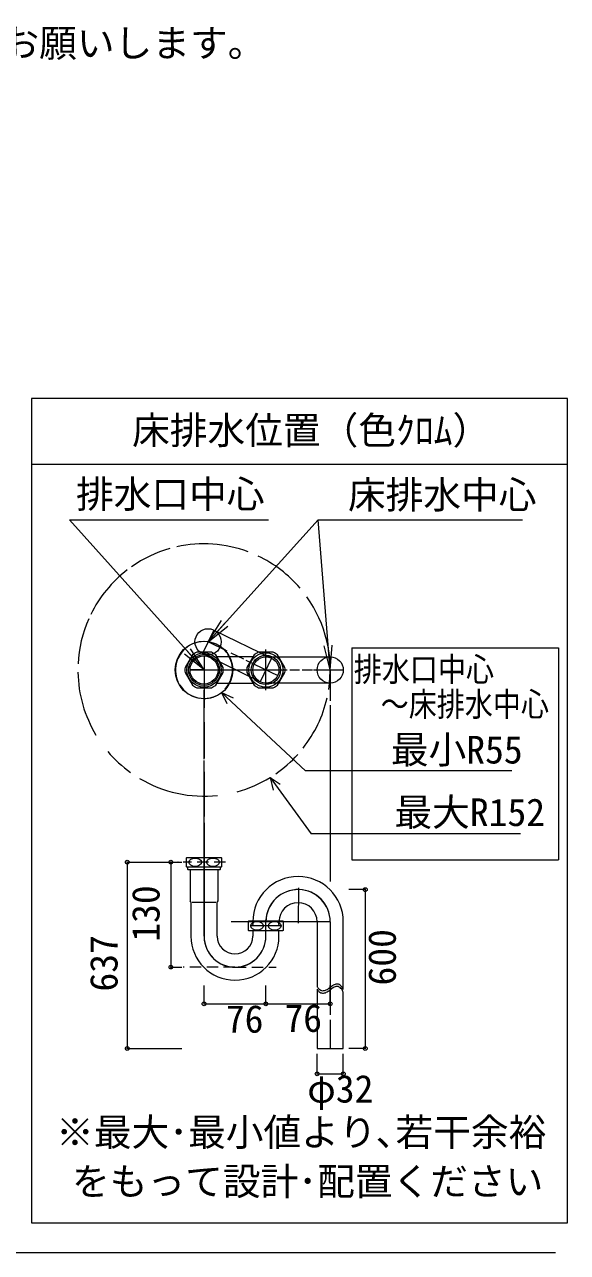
# Model space of a CAD drawing. Units: millimetres, scale not verified. Extents: x -1203 to 1210, y -824 to 811.
# Drawn here: x 864 to 1210, y -824 to -43 of the extents above; entities that cross this region are included whole.
import ezdxf
from ezdxf.enums import TextEntityAlignment as Align

# ---------------------------------------------------------------- set-up
doc = ezdxf.new("R2010")
doc.units = ezdxf.units.MM
doc.header["$LTSCALE"] = 6
doc.header["$PDMODE"] = 32
doc.header["$PDSIZE"] = 2.4
doc.linetypes.add('DASHED1', pattern=[1.8, 1.2, -0.6])
doc.layers.add('F-0', color=7, linetype='Continuous', lineweight=15)
doc.styles.add('ＭＳ ゴシック', font='')
doc.styles.get('ＭＳ ゴシック').set_extended_font_data('MS Gothic')

msp = doc.modelspace()

# ---------------------------------------------------------------- linework, layer by layer
at = {"layer": 'F-0', "lineweight": 18}
for p, q in [((868.896, -280.638), (868.896, -805.638)), ((1210.146, -280.638), (868.896, -280.638)), ((1210.146, -805.638), (1210.146, -280.638)), ((868.896, -805.638), (1210.146, -805.638))]:
    msp.add_line(p, q, dxfattribs=at)
at = {"layer": 'F-0'}
for p, q in [((868.896, -322.638), (1210.146, -322.638)), ((893.079, -357.945), (1019.753, -357.945)), ((978.762, -453.598), (893.079, -357.945)), ((981.338, -435.635), (1051.367, -357.945)), ((1051.367, -357.945), (1181.505, -357.945)), ((1051.367, -357.945), (1085.482, -357.945)), ((1059.087, -453.598), (1051.367, -357.945)), ((981.338, -435.635), (989.933, -422.179)), ((985, -428.134), (977.676, -443.136)), ((981.338, -435.635), (991.883, -423.936)), ((981.338, -435.635), (993.833, -425.694)), ((985, -428.134), (1021.799, -446.097)), ((993.58, -441.611), (981.338, -435.635)), ((1059.087, -453.598), (1060.437, -437.688)), ((978.762, -453.598), (966.298, -443.618)), ((971.31, -443.931), (966.664, -451.978)), ((978.762, -453.598), (968.254, -441.867)), ((978.762, -453.598), (970.209, -440.115)), ((983.408, -442.311), (974.117, -442.311)), ((978.762, -444.673), (978.762, -466.516)), ((978.762, -444.677), (978.762, -462.523)), ((990.861, -451.978), (986.215, -443.931)), ((1009.923, -445.251), (986.977, -445.251)), ((1004.199, -446.794), (996.126, -442.854)), ((1010.685, -443.931), (1006.039, -451.978)), ((1022.783, -442.311), (1013.492, -442.311)), ((1018.137, -466.516), (1018.137, -440.45)), ((1018.137, -463.967), (1018.137, -443.23)), ((1018.137, -445.251), (1059.087, -445.251)), ((1030.236, -451.978), (1025.59, -443.931)), ((1059.087, -453.598), (1055.204, -438.111)), ((1059.087, -453.598), (1057.82, -437.899)), ((1059.087, -461.946), (1059.087, -445.251)), ((1072.819, -439.468), (1072.819, -574.546)), ((1072.819, -439.468), (1204.428, -439.468)), ((1204.428, -439.468), (1204.428, -574.546)), ((1025.862, -457.369), (1005.64, -447.498)), ((1021.799, -446.097), (1014.476, -461.1)), ((966.664, -455.219), (971.31, -463.266)), ((978.762, -453.598), (969.688, -453.598)), ((969.837, -453.598), (998.45, -453.598)), ((978.762, -453.598), (1031.513, -453.598)), ((986.215, -463.266), (990.861, -455.219)), ((998.45, -453.598), (1031.591, -453.598)), ((1006.039, -455.219), (1010.685, -463.266)), ((1025.59, -463.266), (1030.236, -455.219)), ((1033.45, -453.598), (1039.468, -453.598)), ((1041.198, -453.598), (1047.839, -453.598)), ((1048.531, -453.598), (1067.435, -453.598)), ((1048.531, -453.598), (1067.435, -453.598)), ((1059.087, -453.598), (1059.087, -473.206)), ((974.117, -464.886), (983.408, -464.886)), ((978.762, -462.523), (978.762, -477.624)), ((978.762, -510.414), (978.762, -466.516)), ((986.977, -461.946), (1009.923, -461.946)), ((989.917, -467.903), (993.262, -474.869)), ((989.917, -467.903), (997.386, -471.321)), ((989.917, -467.903), (1043.293, -517.823)), ((1013.492, -464.886), (1022.783, -464.886)), ((1059.087, -461.946), (1018.137, -461.946)), ((1059.087, -476.056), (1059.087, -496.574)), ((1059.087, -477.423), (1059.087, -497.979)), ((978.762, -486.732), (978.762, -509.685)), ((1059.087, -497.452), (1059.087, -536.633)), ((1059.087, -501.142), (1059.087, -537.336)), ((978.762, -518.429), (978.762, -546.847)), ((1020.844, -522.018), (1022.798, -530.208)), ((1020.844, -522.018), (1027.19, -526.343)), ((1020.844, -522.018), (1046.911, -557.938)), ((1048.718, -517.823), (1043.293, -517.823)), ((1174.76, -517.823), (1048.718, -517.823)), ((1059.087, -537.16), (1059.087, -546.297)), ((1059.087, -541.728), (1059.087, -567.907)), ((978.762, -550.854), (978.762, -623.738)), ((1059.087, -551.378), (1059.087, -586.624)), ((1180.256, -557.938), (1046.911, -557.938)), ((967.475, -573.343), (967.475, -578.767)), ((967.858, -572.905), (989.667, -572.905)), ((990.05, -578.767), (990.05, -573.343)), ((1059.087, -574.584), (1059.087, -588.176)), ((1072.819, -574.546), (1204.428, -574.546)), ((989.656, -579.205), (967.858, -579.205)), ((967.858, -579.205), (967.869, -579.205)), ((967.858, -579.205), (967.869, -579.205)), ((968.262, -579.205), (968.262, -580.448)), ((969.837, -580.868), (969.837, -589.422)), ((988.842, -580.868), (978.762, -580.868)), ((987.687, -589.422), (987.687, -580.868)), ((989.262, -580.448), (988.842, -580.868)), ((989.262, -580.448), (989.262, -579.205)), ((989.656, -579.205), (989.667, -579.205)), ((969.837, -589.422), (969.837, -600.152)), ((978.762, -623.095), (978.762, -592.099)), ((987.687, -600.152), (987.687, -589.422)), ((1038.892, -592.284), (1038.603, -614.806)), ((970.345, -601.256), (969.95, -600.572)), ((970.415, -601.518), (970.415, -610.32)), ((971.302, -601.378), (978.762, -601.378)), ((978.762, -601.378), (986.222, -601.378)), ((987.11, -623.095), (987.11, -601.518)), ((987.575, -600.572), (987.18, -601.256)), ((970.415, -610.32), (970.415, -623.095)), ((1059.098, -613.908), (995.938, -613.908)), ((1006.85, -613.821), (1006.85, -619.245)), ((1007.233, -613.383), (1029.042, -613.383)), ((1008.819, -616.533), (1008.819, -616.218)), ((1008.819, -616.218), (1018.137, -616.218)), ((1009.265, -616.533), (1008.819, -616.533)), ((1027.456, -616.533), (1009.265, -616.533)), ((1009.79, -613.908), (1009.79, -615.693)), ((1018.137, -623.053), (1018.137, -613.908)), ((1018.137, -616.218), (1027.456, -616.218)), ((1018.148, -623.095), (1018.148, -612.98)), ((1026.485, -615.693), (1026.485, -613.908)), ((1027.456, -616.533), (1027.456, -616.218)), ((1029.425, -619.245), (1029.425, -613.821)), ((1050.74, -613.908), (1050.74, -655.275)), ((1059.087, -613.908), (1059.087, -642.613)), ((1059.087, -613.908), (1059.087, -637.049)), ((1067.435, -657.104), (1067.435, -613.908)), ((1029.031, -619.683), (1007.233, -619.683)), ((1007.233, -619.683), (1007.244, -619.683)), ((1009.79, -619.914), (1009.79, -623.095)), ((1026.485, -623.095), (1026.485, -619.914)), ((1059.087, -642.174), (1059.087, -673.214)), ((1050.74, -656.85), (1050.74, -677.487)), ((1050.74, -677.487), (1050.74, -694.65)), ((1059.087, -676.435), (1059.087, -694.65)), ((-1202.503, -824.477), (1202.441, -824.477))]:
    msp.add_line(p, q, dxfattribs=at)
at = {"layer": 'F-0', "color": 4, "lineweight": 9}
for p, q in [((929.888, -575.953), (929.888, -694.65)), ((929.888, -575.953), (964.554, -575.953)), ((957.673, -575.953), (957.673, -642.783)), ((957.673, -575.953), (964.554, -575.953)), ((1081.42, -593.446), (1071.025, -593.446)), ((1081.42, -593.446), (1081.42, -694.65)), ((957.673, -642.783), (964.554, -642.783)), ((978.762, -666.168), (978.762, -654.396)), ((1018.148, -666.168), (1018.148, -654.396)), ((1059.087, -666.168), (1059.087, -654.396)), ((978.762, -666.168), (1018.148, -666.168)), ((1018.148, -666.168), (1059.087, -666.168)), ((929.888, -694.65), (964.554, -694.65)), ((1081.42, -694.65), (1071.025, -694.65)), ((1050.74, -710.804), (1050.74, -698.053)), ((1067.435, -710.804), (1067.435, -698.053)), ((1050.74, -710.804), (1067.435, -710.804))]:
    msp.add_line(p, q, dxfattribs=at)
at = {"layer": 'F-0', "color": 4, "linetype": 'DASHED1', "lineweight": 9}
for p, q in [((962.24, -575.953), (962.163, -575.953)), ((992.333, -575.953), (965.41, -575.953)), ((998.45, -642.783), (965.414, -642.783)), ((998.45, -642.783), (1024.649, -642.783))]:
    msp.add_line(p, q, dxfattribs=at)
at = {"layer": 'F-0'}
for points in [[(1021.799, -446.097), (1014.476, -461.1), (977.676, -443.136)], [(978.762, -591.953), (978.762, -548.668), (978.762, -511.142)], [(978.762, -580.868), (968.682, -580.868), (968.262, -580.448)], [(1050.74, -694.65), (1067.435, -694.65), (1067.435, -658.679)]]:
    msp.add_lwpolyline(points, dxfattribs=at)
for centre, radius in [((981.338, -435.635), 8.348), ((978.762, -453.598), 18.375), ((978.762, -453.598), 10.905), ((978.762, -453.598), 9.8), ((1018.137, -453.598), 10.905), ((1018.137, -453.598), 9.319), ((1018.137, -453.598), 9.319), ((1059.087, -453.598), 8.348)]:
    msp.add_circle(centre, radius, dxfattribs=at)
at = {"layer": 'F-0', "lineweight": 18}
for centre, radius in [((978.762, -453.598), 8.925), ((1018.137, -453.598), 8.348)]:
    msp.add_circle(centre, radius, dxfattribs=at)
at = {"layer": 'F-0'}
for centre, radius, start, end in [((978.762, -453.598), 80.325, 69.55176, 102.48458), ((978.762, -453.598), 80.325, 105.78741, 125.02387), ((978.762, -453.598), 80.325, 40.45346, 64.61694), ((978.762, -453.598), 80.325, 127.52212, 153.93512), ((978.762, -453.598), 80.325, 351.07633, 35.51055), ((978.762, -453.598), 80.325, 156.12741, 177.22121), ((978.762, -453.598), 18.14, 38.01873, 108.88428), ((978.762, -453.598), 18.14, 119.87082, 203.47911), ((978.762, -453.598), 12.206, 112.37215, 127.62785), ((978.762, -453.598), 12.206, 52.37215, 67.62785), ((978.762, -453.598), 18.14, 317.38555, 32.77859), ((1018.137, -453.598), 12.206, 112.37215, 127.62785), ((1018.137, -453.598), 12.206, 52.37215, 67.62785), ((978.762, -453.598), 12.206, 172.37215, 187.62785), ((978.762, -453.598), 12.206, 352.37215, 7.62785), ((1018.137, -453.598), 12.206, 172.37215, 187.62785), ((1018.137, -453.598), 12.206, 352.37215, 7.62785), ((978.762, -453.598), 80.325, 181.04134, 211.02681), ((978.762, -453.598), 18.14, 211.12095, 261.30647), ((978.762, -453.598), 12.206, 232.37215, 247.62785), ((978.762, -453.598), 18.14, 269.01468, 307.94515), ((978.762, -453.598), 12.206, 292.37215, 307.62785), ((1018.137, -453.598), 12.206, 232.37215, 247.62785), ((1018.137, -453.598), 12.206, 292.37215, 307.62785), ((978.762, -453.598), 80.325, 321.76369, 347.20103), ((978.762, -453.598), 80.325, 220.25424, 234.38576), ((978.762, -453.598), 80.325, 304.63473, 317.9845), ((978.762, -453.598), 80.325, 239.27946, 276.17448), ((978.762, -453.598), 80.325, 285.1851, 301.59392), ((978.762, -453.598), 80.325, 274.56964, 274.58397), ((971.019, -576.055), 4.463, 135.09913, 142.57199), ((986.506, -576.055), 4.463, 37.42801, 44.90087), ((971.019, -576.055), 4.463, 217.42801, 224.90087), ((986.506, -576.055), 4.463, 315.09913, 322.57199), ((1038.612, -613.908), 28.823, 0, 180), ((1038.612, -613.908), 20.475, 87.94387, 180), ((1038.612, -613.908), 20.485, 0, 177.40546), ((1038.612, -613.908), 20.475, 0, 87.94387), ((970.677, -600.152), 0.84, 180, 210), ((969.89, -601.518), 0.525, 0, 30), ((987.635, -601.518), 0.525, 150, 180), ((986.847, -600.152), 0.84, 330, 0), ((1038.612, -613.908), 12.127, 0, 180), ((1010.394, -616.533), 4.463, 135.09913, 142.57199), ((1009.265, -615.693), 0.525, 270, 0), ((1027.01, -615.693), 0.525, 180, 270), ((1025.881, -616.533), 4.463, 37.42801, 44.90087), ((998.45, -623.095), 28.035, 180, 0), ((998.45, -623.095), 19.688, 180, 270), ((998.45, -623.095), 19.698, 181.87086, 0), ((998.45, -623.095), 11.34, 180, 0), ((998.45, -623.095), 19.688, 270, 0), ((1010.394, -616.533), 4.463, 217.42801, 224.90087), ((1009.265, -619.914), 0.525, 0, 26.17755), ((1027.01, -619.914), 0.525, 150, 180), ((1025.881, -616.533), 4.463, 315.09913, 322.57199), ((1057.12, -651.176), 7.583, 212.72203, 226.60953), ((1054.863, -653.66), 4.228, 225.702, 245.03152), ((1051.463, -646.819), 11.613, 296.00867, 302.489), ((1042.035, -631.993), 29.183, 302.46715, 305.15235), ((1130.99, -758.331), 125.329, 124.52174, 125.14879), ((1130.99, -759.906), 125.329, 124.52174, 125.14879), ((1070.029, -669.655), 17.721, 120.34038, 124.6107), ((1070.029, -671.23), 17.721, 120.34038, 124.6107), ((1064.987, -660.972), 7.68, 111.45266, 120.60102), ((1064.987, -662.547), 7.68, 111.45266, 120.60102), ((1063.69, -657.602), 4.069, 96.00772, 111.8117), ((1063.69, -659.177), 4.069, 96.00772, 111.8117), ((1063.548, -656.391), 2.85, 73.97913, 95.71073), ((1063.548, -657.966), 2.85, 73.97913, 95.71073), ((1063.345, -656.784), 3.285, 51.5772, 72.48176), ((1063.345, -658.359), 3.285, 51.5772, 72.48176), ((1061.632, -658.718), 5.867, 35.29043, 50.21011), ((1061.632, -660.293), 5.867, 35.29043, 50.21011), ((1056.336, -662.267), 12.241, 24.94423, 34.52454), ((1057.12, -652.751), 7.583, 212.72203, 226.60953), ((1054.863, -655.235), 4.228, 225.702, 245.03152), ((1054.451, -654.568), 3.231, 244.86394, 266.31233), ((1054.451, -656.143), 3.231, 244.86394, 266.31233), ((1054.462, -653.975), 3.823, 266.722, 284.24596), ((1054.462, -655.55), 3.823, 266.722, 284.24596), ((1053.865, -651.731), 6.146, 284.48835, 295.96465), ((1053.865, -653.306), 6.146, 284.48835, 295.96465), ((1051.463, -648.394), 11.613, 296.00867, 302.489), ((1042.035, -633.568), 29.183, 302.46715, 305.15235), ((1056.336, -663.842), 12.241, 24.94423, 34.52454)]:
    msp.add_arc(centre, radius, start, end, dxfattribs=at)
for centre in [(973.119, -576.055), (984.406, -576.055), (1012.494, -616.533), (1023.781, -616.533)]:
    msp.add_ellipse(centre, major_axis=(4.024, 0), ratio=0.674074, dxfattribs=at)
at = {"layer": 'F-0', "color": 6}
for p in [(929.888, -575.953), (957.673, -575.953), (1081.42, -593.446), (957.673, -642.783), (978.762, -666.168), (1018.148, -666.168), (1059.087, -666.168), (929.888, -694.65), (1081.42, -694.65), (1050.74, -710.804), (1067.435, -710.804)]:
    msp.add_point(p, dxfattribs=at)

# ---------------------------------------------------------------- texts
at = {"layer": 'F-0', "style": 'ＭＳ ゴシック'}
for s, p in [('※水栓穴はブレードフレキホース分を現場合わせで穴あけをお願いします。', (201.604, -68.469)), ('床排水位置（色ｸﾛﾑ）', (932.941, -315.072)), ('排水口中心', (897.236, -355.65)), ('床排水中心', (1070.39, -356.103)), ('最小R55', (1097.694, -518.433)), ('最大R152', (1099.985, -558.249)), ('76', (992.652, -689.83)), ('76', (1029.964, -689.321)), ('φ32', (1044.464, -734.333)), ('※最大･最小値より､若干余裕', (884.572, -761.97)), ('をもって設計･配置ください', (894.715, -793.298))]:
    msp.add_text(s, height=17.6, dxfattribs=at).set_placement(p, align=Align.BOTTOM_LEFT)
at = {"layer": 'F-0', "style": 'ＭＳ ゴシック', "width": 0.85}
for s, p in [('排水口中心', (1074.089, -465.506)), ('～床排水中心', (1091.241, -487.698))]:
    msp.add_text(s, height=15.4, dxfattribs=at).set_placement(p, align=Align.BOTTOM_LEFT)
at = {"layer": 'F-0', "style": 'ＭＳ ゴシック'}
for s, p in [('130', (955.718, -626.634)), ('637', (928.975, -658.364)), ('600', (1106.167, -654.488))]:
    msp.add_text(s, height=17.6, rotation=90, dxfattribs=at).set_placement(p, align=Align.BOTTOM_LEFT)

doc.saveas('drawing.dxf')
